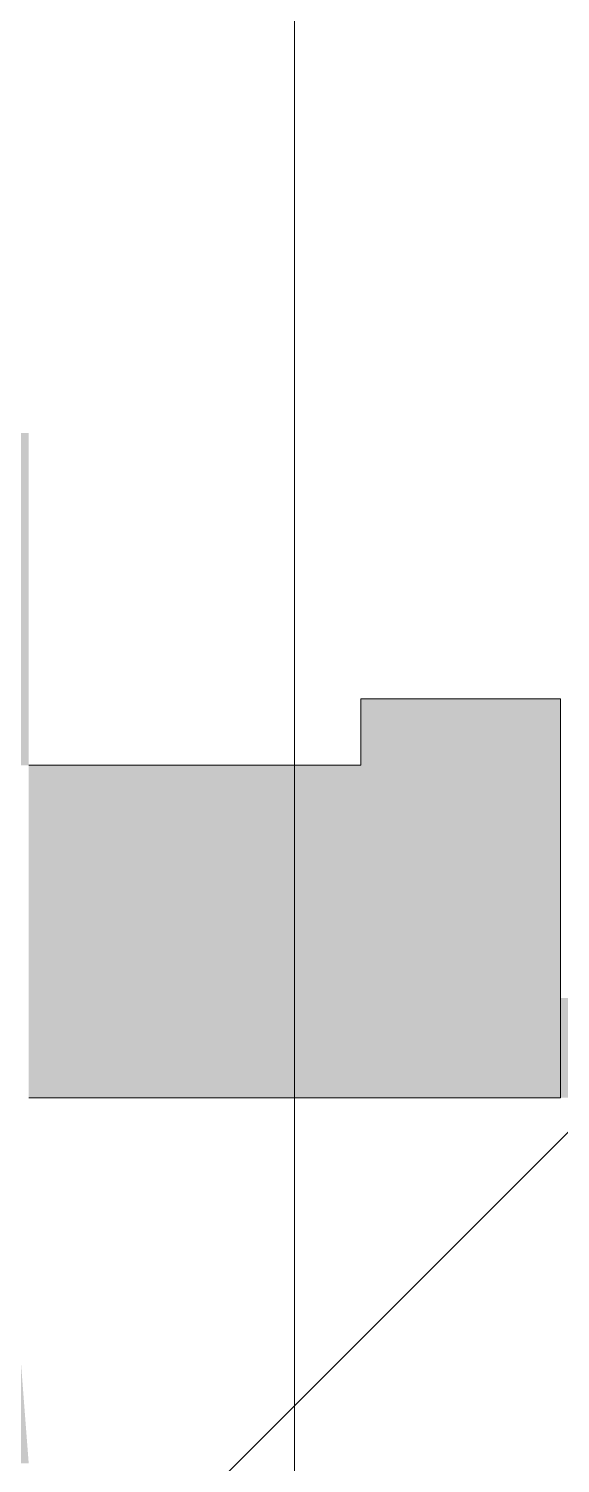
# Model space of a CAD drawing. Header units: millimetres. Extents: x 35881 to 234190, y -8553 to 29063.
# Drawn here: x 145449.7 to 145529.7, y 12070 to 12285.8 of the extents above; entities that cross this region are included whole.
import ezdxf

# ---------------------------------------------------------------- set-up
doc = ezdxf.new("R2010")
doc.units = ezdxf.units.MM
for name, color, linetype, lineweight, true_color in [('A-DOOR-4', 7, 'Continuous', 5, 0xaaaaaa), ('A-DOOR-5', 7, 'Continuous', 5, 0xe2e2e2), ('A-DOOR-FRAM-2', 7, 'Continuous', 5, 0xe2e2e2), ('A-DOOR-FRAM-3', 7, 'Continuous', 5, 0xaaaaaa)]:
    doc.layers.add(name, color=color, linetype=linetype, lineweight=lineweight, true_color=true_color)
doc.layers.add('I-WALL-4', color=7, linetype='Continuous', lineweight=5)
doc.layers.add('Оси', color=7, linetype='Continuous', lineweight=9)

# ---------------------------------------------------------------- blocks, each defined once
blk = doc.blocks.new('110_Дверь_СКБ_2Ст - Д-2 1450x2100h_Лестничная клетка EIS60-31891763-1_10_2_птичка')
at = {"layer": 'A-DOOR-5'}
blk.add_hatch(color=256, dxfattribs=at).paths.add_polyline_path([(-637.5, 110), (-587.5, 110), (-587.5, 510), (-637.5, 510), (-637.5, 130)])
h = blk.add_hatch(color=256, dxfattribs=at)
h.paths.add_polyline_path([(-687.5, 110), (-687.5, 30), (-627.5, 30), (-627.5, 60), (-637.5, 60), (-637.5, 110), (-657.78, 110)])
h.paths.add_polyline_path([(652.5, 60), (652.5, 30), (712.5, 30), (712.5, 110), (662.5, 110), (662.5, 60)])
at = {"layer": 'A-DOOR-FRAM-2'}
for points in [[(-742.5, 118), (-742.5, 110), (-672.5, 115.38), (-672.5, 118), (-712.5, 118)], [(-687.5, -11), (-672.5, -11), (-672.5, 30), (-687.5, 30)]]:
    blk.add_hatch(color=256, dxfattribs=at).paths.add_polyline_path(points)
at = {"layer": 'A-DOOR-FRAM-3'}
for p, q in [((-687.5, 110), (-687.5, 30)), ((-637.5, 60), (-637.5, 110)), ((-627.5, 60), (-637.5, 60)), ((-627.5, 30), (-627.5, 60)), ((-687.5, 30), (-627.5, 30))]:
    blk.add_line(p, q, dxfattribs=at)

msp = doc.modelspace()

# ---------------------------------------------------------------- hatches: boundary and pattern name
at = {"layer": 'I-WALL-4'}
h = msp.add_hatch(dxfattribs=at)
h.set_pattern_fill('FP_67', color=256, style=0, pattern_type=2)
h.set_pattern_definition([(45, (107179.66, 0), (-285.123, 285.123), []), (45, (107464.8, 0), (-285.123, 285.123), [504.031, -100.806, 16.764, -84.042])])
h.paths.add_polyline_path([(145570.66, 11200), (145570.66, 12125), (145449.66, 12125), (145449.66, 11200)])
h.paths.add_polyline_path([(145449.66, 13525), (145570.66, 13525), (145570.66, 15200), (145449.66, 15200), (145449.66, 13550)])

# ---------------------------------------------------------------- linework, layer by layer
at = {"layer": 'Оси'}
msp.add_line((145489.66, 11299.72), (145489.66, 23799.72), dxfattribs=at)

# ---------------------------------------------------------------- block references
at = {"layer": 'A-DOOR-4', "rotation": 89.99999999999991}
msp.add_blockref('110_Дверь_СКБ_2Ст - Д-2 1450x2100h_Лестничная клетка EIS60-31891763-1_10_2_птичка', (145559.66, 12812.5), dxfattribs=at)

doc.saveas('drawing.dxf')
